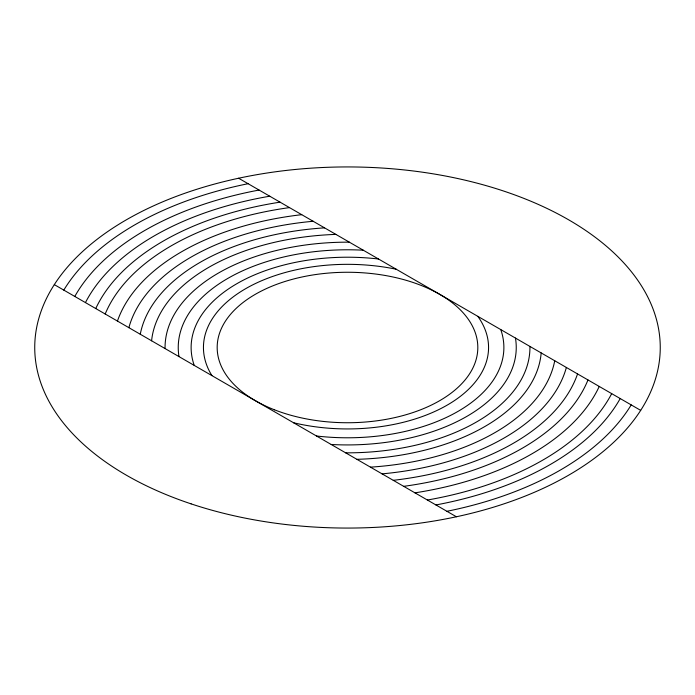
<?xml version="1.0" encoding="UTF-8"?>
<svg xmlns="http://www.w3.org/2000/svg" width="695" height="695" viewBox="0 0 695 695"><rect width="100%" height="100%" fill="white"/><g stroke="black" fill="none" stroke-linecap="round" stroke-linejoin="round"><path stroke-width="1.04" d="M238.611 178.233L640.677 410.371M54.323 284.629L456.389 516.767M631.199 404.898A300.614 173.559 0 0 1 446.911 511.294M63.784 290.128A300.614 173.559 0 0 1 248.132 183.697M85.442 302.603A273.352 157.817 0 0 1 269.738 196.207M105.188 314.001A249.158 143.848 0 0 1 289.476 207.605M128.87 327.675A221.314 127.776 0 0 1 313.158 221.271M151.588 340.793A196.251 113.302 0 0 1 335.876 234.389M178.98 356.605A169.259 97.717 0 0 1 363.268 250.209M211.932 375.63A144.056 83.174 0 0 1 245.639 288.694A144.056 83.174 0 0 1 396.228 269.234M611.696 393.631A276.011 159.355 0 0 1 427.399 500.026M587.979 379.939A246.951 142.579 0 0 1 403.682 486.335M566.373 367.464A221.583 127.932 0 0 1 382.085 473.868M541.179 352.921A193.905 111.947 0 0 1 356.891 459.317M477.83 316.347A141.059 81.437 0 0 1 447.241 405.089A141.059 81.437 0 0 1 293.542 422.742M515.455 338.074A168.746 97.43 0 0 1 331.168 444.47M620.209 398.548A286.688 165.514 0 0 1 435.921 504.952M74.791 296.452A286.688 165.514 0 0 1 259.079 190.048M599.246 386.446A260.625 150.468 0 0 1 414.958 492.842M95.754 308.554A260.625 150.468 0 0 1 280.042 202.158M577.554 373.919A234.562 135.421 0 0 1 393.266 480.323M117.446 321.081A234.562 135.421 0 0 1 301.734 214.677M554.732 360.748A208.5 120.374 0 0 1 370.444 467.144M140.268 334.252A208.5 120.374 0 0 1 324.556 227.856M529.929 346.423A182.438 105.327 0 0 1 345.641 452.827M165.071 348.577A182.438 105.327 0 0 1 349.359 242.173M500.765 329.586A156.375 90.281 0 0 1 316.477 435.991M194.235 365.414A156.375 90.281 0 0 1 378.523 259.009M191.125 503.875A312.75 180.561 0 0 0 660.25 347.5A312.75 180.561 0 0 0 191.125 191.125A312.75 180.561 0 0 0 191.125 503.875M274.456 409.807A130.312 75.234 0 0 0 477.482 352.869A130.312 75.234 0 0 0 290.562 279.824A130.312 75.234 0 0 0 274.456 409.807"/></g></svg>
